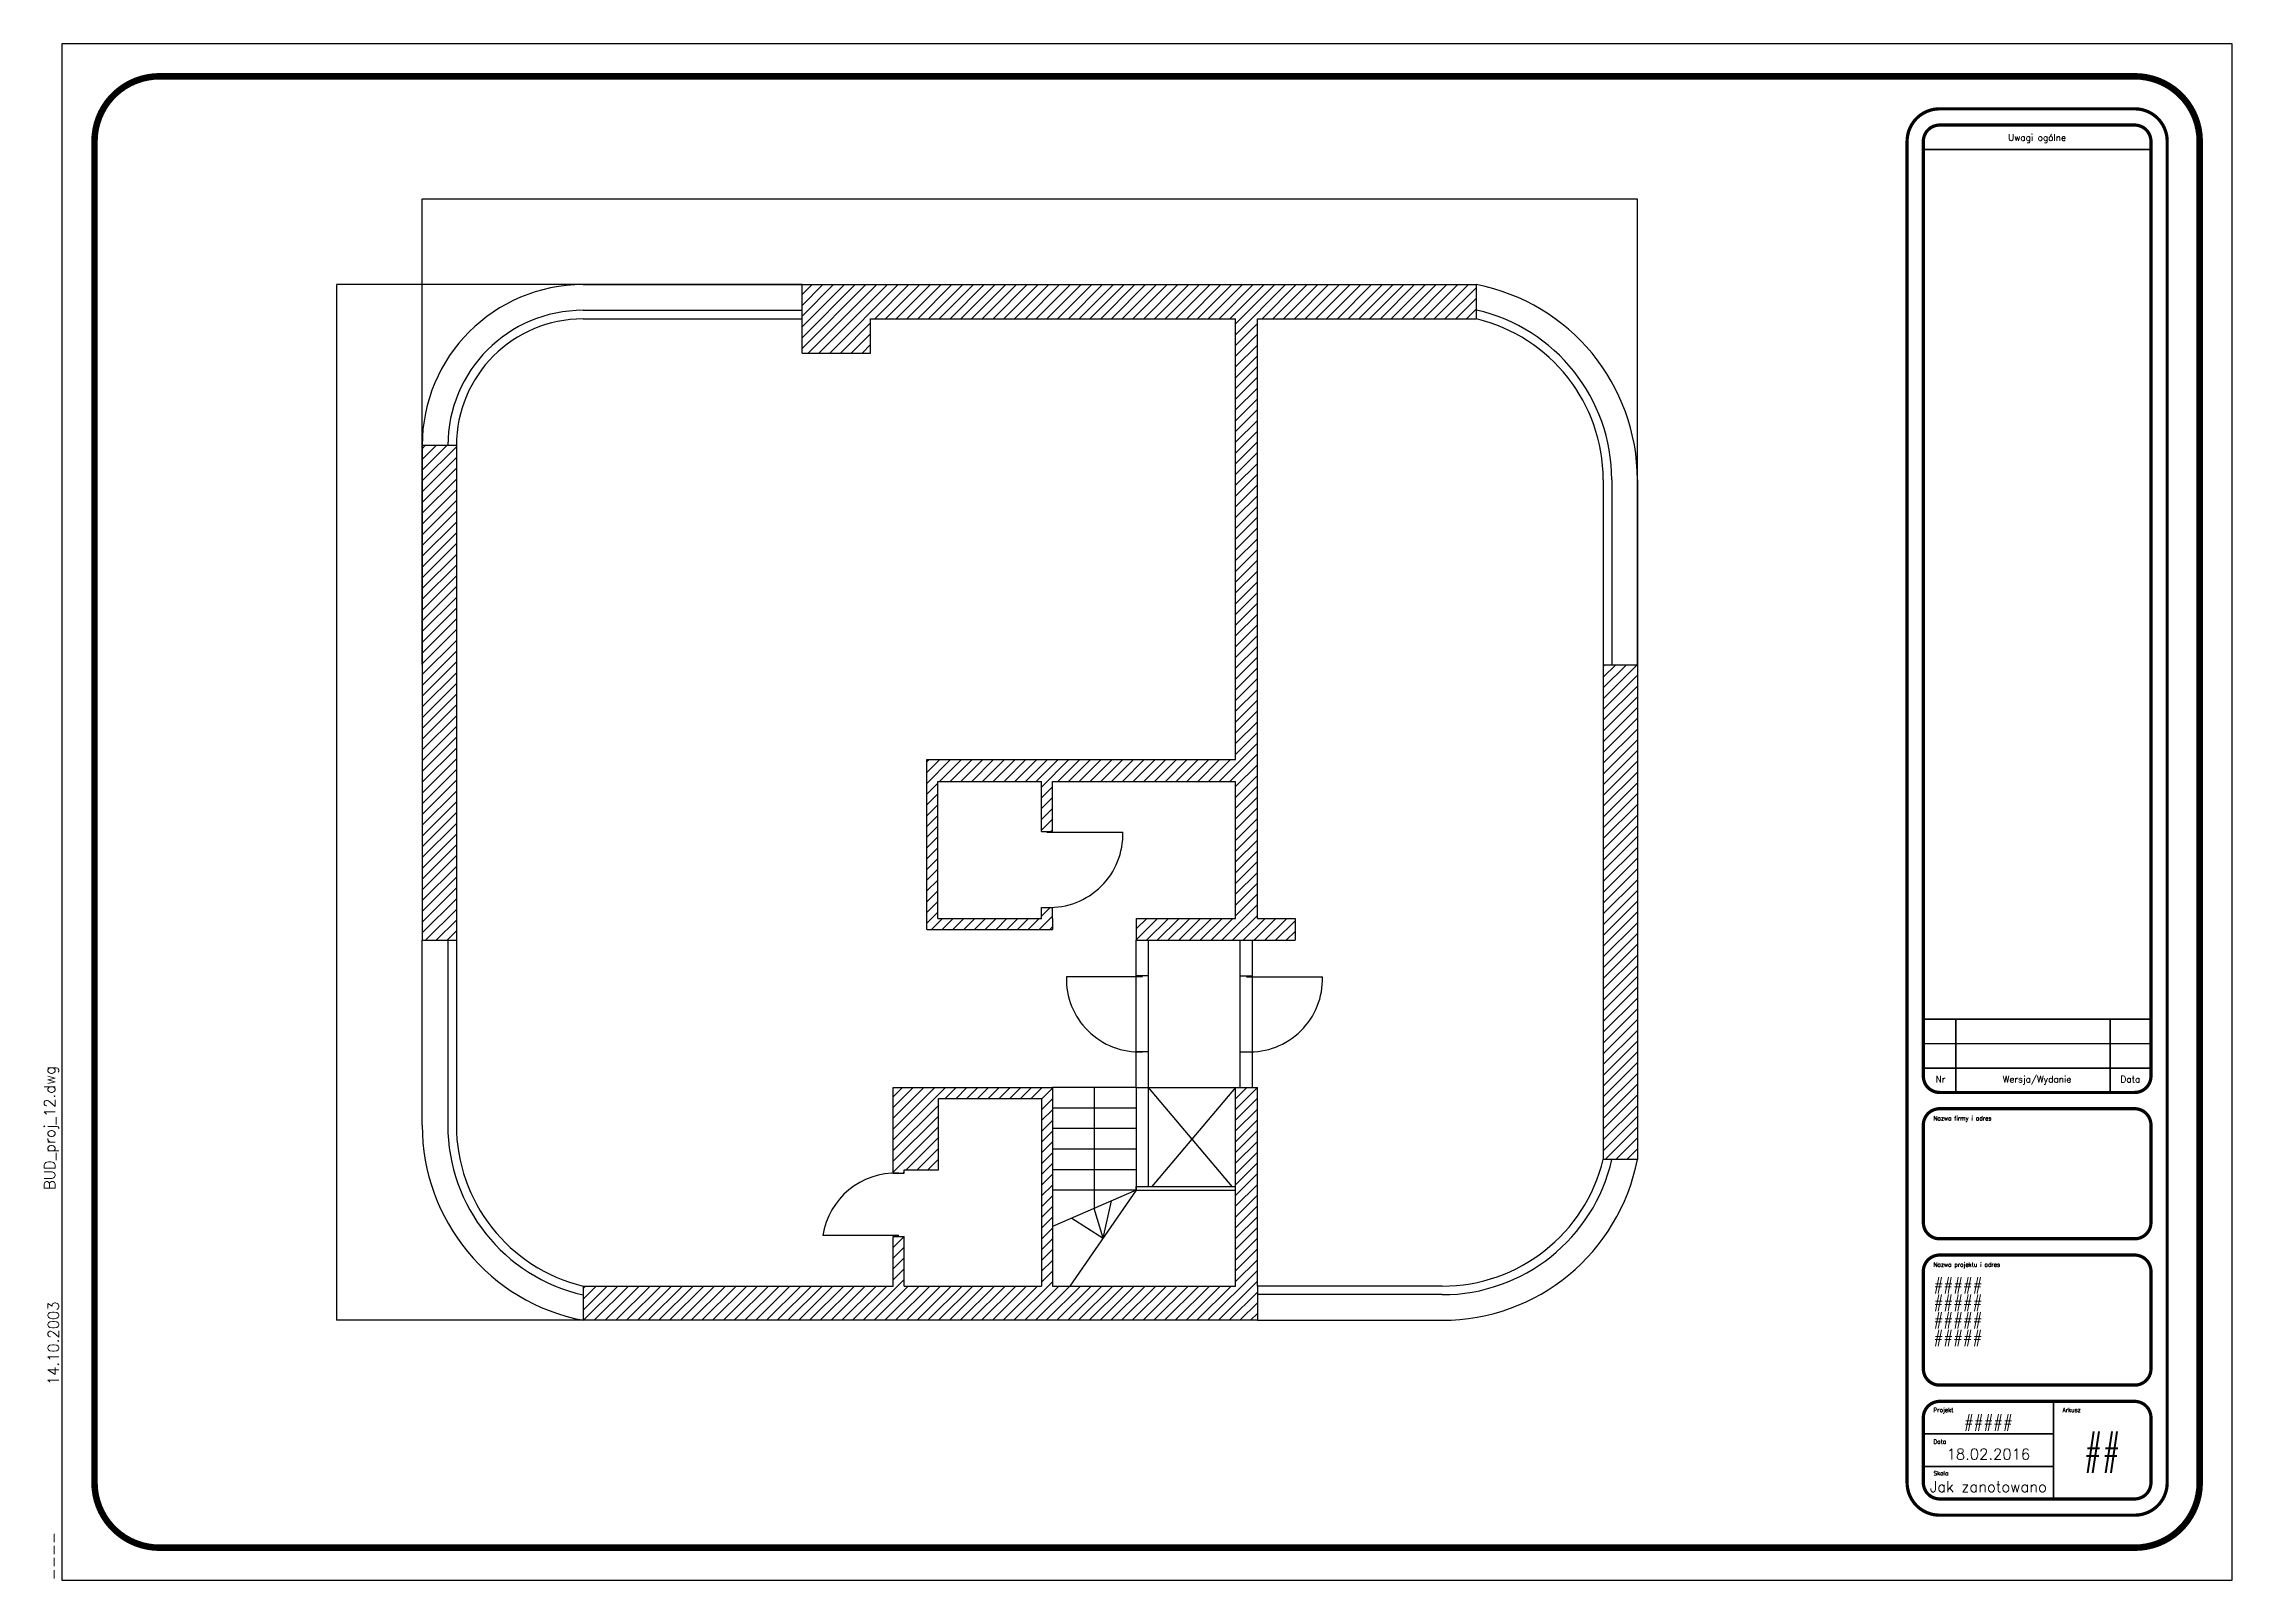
# Paper-space layout 'ISO A1' of a CAD drawing. Header units: millimetres. Extents: x -7 to 801, y 0 to 567.
# The model-space entities are those that its viewports show. They can reach past a viewport. Long polylines and large blocks are cut down to what shows.
import ezdxf
from ezdxf.enums import TextEntityAlignment as Align

# ---------------------------------------------------------------- set-up
doc = ezdxf.new("R2010")
doc.units = ezdxf.units.MM
doc.layers.add('Title Block', color=7, linetype='Continuous')
doc.styles.add('Roman', font='romans.shx')
doc.styles.get("Standard").update_dxf_attribs({"font": 'simplex.shx'})
doc.dimstyles.new('ISO-25', dxfattribs={"dimtxt": 2.5, "dimasz": 2.5, "dimexe": 1.25, "dimexo": 0.625, "dimtad": 1, "dimtxsty": 'Standard', "dimcen": 2.5, "dimadec": 0, "dimazin": 0, "dimtfac": 1, "dimtmove": 0, "dimatfit": 3, "dimfxl": 1, "dimarcsym": 0})

# ---------------------------------------------------------------- blocks, each defined once
blk = doc.blocks.new('Tabelka rysunkowa')
at = {"layer": 'Title Block'}
for p, q in [((0, 567), (0, 0)), ((801, 567), (0, 567)), ((801, 0), (801, 567)), ((0, 0), (801, 0))]:
    blk.add_line(p, q, dxfattribs=at)
for points, const_width in [([(789, 531, 0.414214), (765, 555), (36, 555, 0.414214), (12, 531), (12, 36, 0.414214), (36, 12), (765, 12, 0.414214), (789, 36)], 2.4), ([(765, 543), (693, 543, 0.414214), (681, 531), (681, 36, 0.414214), (693, 24), (765, 24, 0.414214), (777, 36), (777, 531, 0.414214)], 1.2), ([(771, 531, 0.414214), (765, 537), (693, 537, 0.414214), (687, 531), (687, 186, 0.414214), (693, 180), (765, 180, 0.414214), (771, 186)], 1.2), ([(693, 126), (765, 126, 0.414214), (771, 132), (771, 168, 0.414214), (765, 174), (693, 174, 0.414214), (687, 168), (687, 132, 0.414214)], 1.2), ([(693, 72), (765, 72, 0.414214), (771, 78), (771, 114, 0.414214), (765, 120), (693, 120, 0.414214), (687, 114), (687, 78, 0.414214)], 1.2), ([(693, 30), (765, 30, 0.414214), (771, 36), (771, 60, 0.414214), (765, 66), (693, 66, 0.414214), (687, 60), (687, 36, 0.414214)], 1.2)]:
    blk.add_lwpolyline(points, format="xyb", close=True, dxfattribs=dict(at, const_width=const_width))
at = {"layer": 'Title Block', "const_width": 0.6}
for points in [[(687, 528), (771, 528)], [(687, 207), (771, 207)], [(699, 180), (699, 207)], [(756, 180), (756, 207)], [(687, 198), (771, 198)], [(687, 189), (771, 189)], [(735, 30), (735, 66)], [(687, 54), (735, 54)], [(687, 42), (735, 42)]]:
    blk.add_lwpolyline(points, dxfattribs=at)
at = {"layer": 'Title Block', "style": 'Roman'}
for s, p in [('Uwagi ogólne', (728.96, 532.39)), ('Nr', (693.33, 184.88)), ('Wersja/Wydanie', (728.96, 184.88)), ('Data', (763.41, 184.88))]:
    blk.add_text(s, height=2.4, dxfattribs=at).set_placement(p, align=Align.MIDDLE_CENTER)
for s, p in [('Nazwa firmy i adres', (690.73, 169.71)), ('Nazwa projektu i adres', (690.73, 115.71)), ('Projekt', (690.73, 62.03)), ('Arkusz', (738.36, 62.03)), ('Data', (690.73, 50.37)), ('Skala', (690.73, 38.72))]:
    blk.add_text(s, height=1.56, dxfattribs=at).set_placement(p)
at = {"layer": 'Title Block', "color": 0, "style": 'Roman', "flags": 8}
for tag, p in [('PROJECTNAME', (690.8, 105.93)), ('PROJECTADDRESS1', (690.8, 99.45)), ('PROJECTADDRESS2', (690.8, 92.97)), ('PROJECTADDRESS3', (690.8, 86.5))]:
    blk.add_attdef(tag, text='', height=4, dxfattribs=at).set_placement(p, align=Align.BOTTOM_LEFT)
for tag, p in [('PROJECTNAME', (711, 58.5)), ('DATE', (711, 46.5))]:
    blk.add_attdef(tag, text='', height=4, dxfattribs=at).set_placement(p, align=Align.MIDDLE_CENTER)
at = {"layer": 'Title Block', "color": 0, "style": 'Roman', "width": 0.75, "flags": 8}
blk.add_attdef('SHEETNO', text='', height=10, dxfattribs=at).set_placement((753, 48), align=Align.MIDDLE_CENTER)
at = {"layer": 'Title Block', "color": 0, "style": 'Roman'}
blk.add_attdef('SCALE', text='', height=4, dxfattribs=at).set_placement((711, 34.5), align=Align.MIDDLE_CENTER)
blk = doc.blocks.new('*D3')
at = {"layer": 'Defpoints', "color": 0, "transparency": 16777216}
for p in [(0, 13100), (0, 7660), (14200, 7660)]:
    blk.add_point(p, dxfattribs=at)
at = {"layer": 'Title Block', "color": 0, "lineweight": -2, "transparency": 16777216}
for p, q in [((0, 7661), (0, 13101)), ((14198, 13100), (3, 13100)), ((14200, 7661), (14200, 13101))]:
    blk.add_line(p, q, dxfattribs=at)
at = {"layer": 'Title Block', "color": 0, "transparency": 16777216}
for points in [[(3, 13100), (3, 13100), (0, 13100)], [(14198, 13100), (14198, 13100), (14200, 13100)]]:
    blk.add_solid(points, dxfattribs=at)
at = {"layer": 'Title Block', "color": 0, "transparency": 16777216, "insert": (7100, 13102), "char_height": 2.5, "attachment_point": 5}
blk.add_mtext('14200', dxfattribs=at)
blk = doc.blocks.new('*D6')
at = {"color": 0, "lineweight": -2, "transparency": 16777216}
for p, q in [((4439, 12100), (-1001, 12100)), ((-1000, 12097), (-1000, 3)), ((4439, 0), (-1001, 0))]:
    blk.add_line(p, q, dxfattribs=at)
at = {"color": 0, "transparency": 16777216}
for points in [[(-1000, 12097), (-999, 12097), (-1000, 12100)], [(-1000, 3), (-999, 3), (-1000, 0)]]:
    blk.add_solid(points, dxfattribs=at)
at = {"layer": 'Defpoints', "color": 0, "transparency": 16777216}
for p in [(4440, 12100), (-1000, 0), (4440, 0)]:
    blk.add_point(p, dxfattribs=at)
at = {"color": 0, "transparency": 16777216, "insert": (-1001, 6050), "char_height": 2.5, "attachment_point": 5, "rotation": 90}
blk.add_mtext('12100', dxfattribs=at)

msp = doc.modelspace()

# ---------------------------------------------------------------- hatches: boundary and pattern name
h = msp.add_hatch()
h.set_pattern_fill('ANSI31', color=256, scale=28)
h.paths.add_polyline_path([(400, 10220), (0, 10220), (0, 4440), (400, 4440)])
h.paths.add_polyline_path([(9760, 2720), (9504, 2720), (9504, 400), (7364, 400), (7364, 2720), (5504, 2720), (5504, 1720, -0.018460597), (5568, 1720), (5632, 1720), (5632, 1760), (6032, 1760), (6032, 2592), (7236, 2592), (7236, 400), (5632, 400), (5632, 980), (5504, 980), (5504, 400), (1880, 400), (1880, 0), (9760, 0), (9760, 400)])
h.paths.add_polyline_path([(10200, 4696), (9760, 4696), (9760, 11700), (12320, 11700), (12320, 12100), (4440, 12100), (4440, 11300), (5240, 11300), (5240, 11700), (9504, 11700), (9504, 6552), (5896, 6552), (5896, 4568), (7364, 4568), (7364, 4696), (7364, 4824, -0.018691853), (7300, 4824), (7236, 4824), (7236, 4696), (6024, 4696), (6024, 6296), (7236, 6296), (7236, 5712), (7364, 5712), (7364, 6296), (9504, 6296), (9504, 4696), (8344, 4696), (8344, 4440), (10200, 4440)])
h.paths.add_polyline_path([(14200, 7660), (13800, 7660), (13800, 1880), (14200, 1880)])

# ---------------------------------------------------------------- linework, layer by layer
for p, q in [((1880, 12100), (4440, 12100)), ((4440, 11300), (4440, 12100)), ((4440, 12100), (12320, 12100)), ((12320, 11700), (12320, 12100)), ((1880, 11800), (4440, 11800)), ((1880, 11700), (4440, 11700)), ((5240, 11700), (9504, 11700)), ((5240, 11300), (5240, 11700)), ((9504, 6552), (9504, 11700)), ((9760, 4696), (9760, 11700)), ((9760, 11700), (12320, 11700)), ((4440, 11300), (5240, 11300)), ((400, 10220), (0, 10220)), ((0, 10220), (0, 4440)), ((400, 10220), (400, 4440)), ((13800, 9820), (13800, 7660)), ((13900, 9820), (13900, 7660)), ((14200, 9820), (14200, 7660)), ((13800, 7660), (14200, 7660)), ((13800, 7660), (13800, 1880)), ((14200, 7660), (14200, 1880)), ((5896, 6552), (9504, 6552)), ((5896, 4568), (5896, 6552)), ((6024, 4696), (6024, 6296)), ((6024, 6296), (7236, 6296)), ((7236, 5712), (7236, 6296)), ((7364, 6296), (9504, 6296)), ((7364, 5712), (7364, 6296)), ((9504, 4696), (9504, 6296)), ((7236, 5712), (7364, 5712)), ((7300, 5701.855), (8188, 5701.855)), ((6024, 4696), (7236, 4696)), ((7236, 4696), (7236, 4824)), ((7236, 4824), (7364, 4824)), ((7364, 4696), (7364, 4824)), ((7364, 4696), (7364, 4568)), ((8344, 4696), (8344, 4440)), ((8344, 4696), (9504, 4696)), ((9760, 4696), (10200, 4696)), ((10200, 4696), (10200, 4440)), ((0, 4440), (400, 4440)), ((0, 2280), (0, 4440)), ((300, 4440), (300, 2280)), ((400, 4440), (400, 2280)), ((5896, 4568), (7364, 4568)), ((8344, 4440), (10200, 4440)), ((8344, 2720), (8344, 4440)), ((8488, 2720), (8488, 4440)), ((9560, 2720), (9560, 4440)), ((9704, 2720), (9704, 4440)), ((8416, 4013.553), (7528, 4013.553)), ((8488, 4024), (8344, 4024)), ((9560, 4024), (9704, 4024)), ((9632, 4013.52), (10520, 4013.52)), ((8488, 3136), (8344, 3136)), ((9560, 3136), (9704, 3136)), ((5504, 2720), (7364, 2720)), ((5504, 1720), (5504, 2720)), ((6032, 1760), (6032, 2592)), ((6032, 2592), (7236, 2592)), ((7236, 2592), (7236, 400)), ((7364, 2720), (7364, 400)), ((8344, 2720), (7364, 2720)), ((7854, 2720), (7854, 1307.419)), ((8344, 2720), (9504, 2720)), ((8344, 2720), (8344, 1520)), ((8488, 1565.262), (8488, 2720)), ((9465.678, 1565.262), (8488, 2720)), ((9504, 2720), (8526.322, 1565.262)), ((9504, 400), (9504, 2720)), ((9504, 2720), (9760, 2720)), ((9760, 400), (9760, 2720)), ((8344, 2480), (7364, 2480)), ((8344, 2240), (7364, 2240)), ((8344, 2000), (7364, 2000)), ((14200, 1880), (13800, 1880)), ((5504, 1720), (5632, 1720)), ((5632, 1720), (5632, 1760)), ((5632, 1760), (6032, 1760)), ((8344, 1760), (7364, 1760)), ((8344, 1520), (8344, 1565.262)), ((8344, 1565.262), (9504, 1565.262)), ((8344, 1520), (7364, 1520)), ((8344, 1520), (7364, 1094.837)), ((8344, 1520), (7568.532, 400)), ((7956.266, 960), (7854, 1307.419)), ((7956.266, 960), (8056.66, 1395.34)), ((8344, 1520), (8488, 1520)), ((8488, 1520), (9504, 1520)), ((7592.693, 1194.053), (7956.266, 960)), ((5568, 991.294), (4680, 991.294)), ((5504, 400), (5504, 980)), ((5504, 980), (5632, 980)), ((5632, 400), (5632, 980)), ((1880, 400), (1880, 0)), ((1880, 400), (5504, 400)), ((5632, 400), (7236, 400)), ((7364, 400), (9504, 400)), ((11920, 400), (9760, 400)), ((9760, 400), (9760, 0)), ((11920, 300), (9760, 300)), ((9760, 0), (1880, 0)), ((9760, 0), (11920, 0))]:
    msp.add_line(p, q)
for centre, radius, start, end in [((1880, 10220), 1880, 90, 180), ((11877.447, 9820), 2322.553, 360, 439.0153509), ((1880, 10220), 1580, 90, 180), ((11865.946, 9820), 2034.054, 360, 77.1014087), ((1880, 10220), 1480, 90, 180), ((11865.946, 9820), 1934.054, 360, 436.4220509), ((7332, 5679.689), 856.287, 267.8583208, 1.4833518), ((8380, 3987.634), 852.394, 178.2575043, 272.4205489), ((9668, 3987.633), 852.393, 267.5794484, 1.7403804), ((2322.553, 2280), 2322.553, 180, 259.0153509), ((2334.054, 2280), 2034.054, 180, 257.1014087), ((2334.054, 2280), 1934.054, 180, 256.4220509), ((11920, 2334.054), 1934.054, 270, 346.4220509), ((11920, 2322.553), 2322.553, 270, 349.0153509), ((11920, 2334.054), 2034.054, 270, 347.1014087), ((5536, 853.585), 867.006, 87.8848117, 170.8608379)]:
    msp.add_arc(centre, radius, start, end)

# ---------------------------------------------------------------- dimensions: what is measured, and where the dimension line sits
dim = msp.add_linear_dim(base=(-999.604, 0), p1=(4440, 12100), p2=(4440, 0), angle=90, dimstyle='ISO-25')
dim.commit()
dim.dimension.update_dxf_attribs({"geometry": '*D6', "text_midpoint": (-1001.479, 6050)})
at = {"layer": 'Title Block'}
dim = msp.add_linear_dim(base=(0, 13100), p1=(14200, 7660), p2=(0, 7660), dimstyle='ISO-25', dxfattribs=at)
dim.commit()
dim.dimension.update_dxf_attribs({"geometry": '*D3', "text_midpoint": (7100, 13101.875)})

psp = doc.layouts.new('ISO A1')

# ---------------------------------------------------------------- block references
at = {"layer": 'Title Block'}
ref = psp.add_blockref('Tabelka rysunkowa', (0, 0), dxfattribs=at)
ref.add_attrib('PROJECTNAME', '#####', dxfattribs={"color": 0, "height": 4, "style": 'Roman'}).set_placement((690.8, 105.93), align=Align.BOTTOM_LEFT)
ref.add_attrib('PROJECTADDRESS1', '#####', dxfattribs={"color": 0, "height": 4, "style": 'Roman'}).set_placement((690.8, 99.45), align=Align.BOTTOM_LEFT)
ref.add_attrib('PROJECTADDRESS2', '#####', dxfattribs={"color": 0, "height": 4, "style": 'Roman'}).set_placement((690.8, 92.97), align=Align.BOTTOM_LEFT)
ref.add_attrib('PROJECTADDRESS3', '#####', dxfattribs={"color": 0, "height": 4, "style": 'Roman'}).set_placement((690.8, 86.5), align=Align.BOTTOM_LEFT)
ref.add_attrib('PROJECTNAME', '#####', dxfattribs={"color": 0, "height": 4, "style": 'Roman'}).set_placement((711, 58.5), align=Align.MIDDLE_CENTER)
ref.add_attrib('DATA', '18.02.2016', dxfattribs={"color": 0, "height": 4, "style": 'Roman'}).set_placement((711, 46.5), align=Align.MIDDLE_CENTER)
ref.add_attrib('SKALA', 'Jak zanotowano', dxfattribs={"color": 0, "height": 4, "style": 'Roman'}).set_placement((711, 34.5), align=Align.MIDDLE_CENTER)
ref.add_attrib('SHEETNO', '##', dxfattribs={"color": 0, "height": 10, "style": 'Roman', "width": 0.75}).set_placement((753, 48), align=Align.MIDDLE_CENTER)

# ---------------------------------------------------------------- texts
at = {"layer": 'Title Block', "color": 0, "char_height": 4, "attachment_point": 7, "rotation": 90, "style": 'Roman'}
for s, insert, width in [('BUD_proj_12.dwg', (-1.2, 144), 186.8672), ('14.10.2003', (-1.2, 72), 54.1433), ('----', (-1.2, 0), 63.5285)]:
    psp.add_mtext(s, dxfattribs=dict(at, insert=insert, width=width))

# ---------------------------------------------------------------- viewports
at = {"layer": '0'}
psp.add_viewport(center=(400.5, 283.5), size=(801, 567), view_center_point=(8470.898, 5938.878), view_height=17950.45772, dxfattribs=at)

doc.saveas('drawing.dxf')
